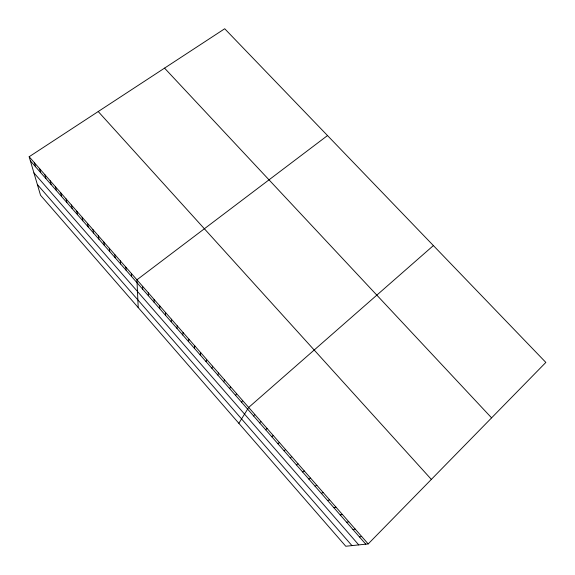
<?xml version="1.0" encoding="UTF-8"?>
<svg xmlns="http://www.w3.org/2000/svg" width="575" height="575" viewBox="0 0 575 575"><rect width="100%" height="100%" fill="white"/><g stroke="black" fill="none" stroke-linecap="round" stroke-linejoin="round"><path stroke-width="0.86" d="M154.042 302.177L154.086 299.417M159.742 308.696L159.843 305.993M165.463 315.229L165.622 312.592M171.199 321.784L171.422 319.211M176.956 328.368L177.237 325.86M182.735 334.973L183.08 332.53M188.535 341.593L188.938 339.221M194.35 348.242L194.817 345.934M200.186 354.919L200.718 352.669M206.044 361.61L206.641 359.433M211.923 368.331L212.577 366.217M217.824 375.065L218.543 373.024M223.74 381.836L224.523 379.859M229.677 388.621L230.532 386.716M235.642 395.435L236.555 393.602M241.622 402.27L242.6 400.502M238.855 423.301L248.673 407.438L433.392 245.575M253.647 416.012L254.761 414.388M259.692 422.92L260.87 421.367M265.758 429.848L267.008 428.375M271.846 436.806L273.161 435.404M368.194 543.928L545.848 362.423L224.71 28.75L29.153 156.738L40.538 195.256L345.769 546.25L368.194 543.928L29.153 156.738M277.948 443.792L279.335 442.455M284.079 450.793L285.538 449.535M290.231 457.822L291.755 456.643M327.513 135.563L136.929 279.817L138.216 307.582M296.405 464.88L298.001 463.773M302.601 471.96L304.268 470.925M308.818 479.068L310.558 478.113M315.057 486.198L316.868 485.314M321.324 493.357L323.2 492.552M327.606 500.537L329.561 499.812M333.91 507.747L335.937 507.1M340.242 514.977L342.341 514.409M346.596 522.244L348.773 521.748M352.971 529.525L355.221 529.115M359.368 536.842L361.697 536.511M164.551 68.123L491.582 417.86M98.217 111.536L431.351 479.399M30.36 160.827L365.793 544.18M33.918 172.874L358.75 544.906M37.375 184.553L351.95 545.61M34.378 162.703L35.535 166.736M39.61 168.683L40.724 172.665M44.872 174.692L45.928 178.617M50.147 180.715L51.146 184.582M55.437 186.753L56.386 190.569M60.742 192.819L61.647 196.578M66.067 198.9L66.916 202.608M71.415 205.002L72.206 208.653M76.77 211.126L77.517 214.719M82.153 217.264L82.843 220.807M87.544 223.431L88.183 226.909M92.963 229.612L93.545 233.033M98.39 235.815L98.922 239.178M103.845 242.039L104.319 245.345M109.308 248.285L109.732 251.534M114.799 254.545L115.158 257.744M120.304 260.834L120.606 263.968M125.824 267.138L126.076 270.214M131.366 273.47L131.56 276.482M142.629 286.328L142.708 289.218M148.343 292.862L148.364 295.687"/></g></svg>
